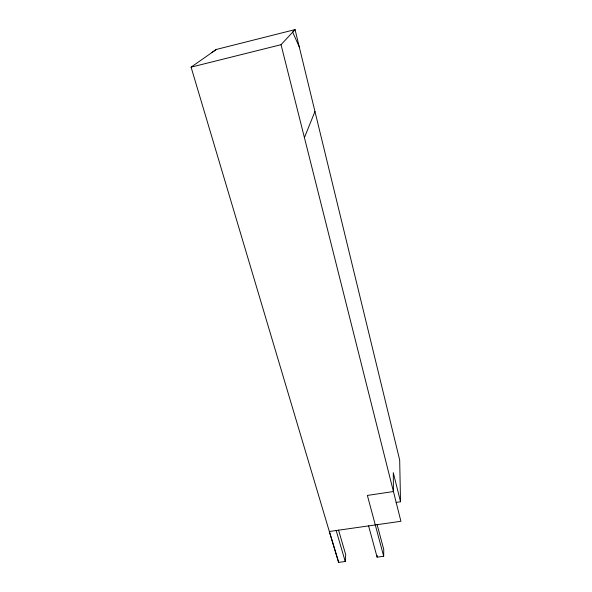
<?xml version="1.0" encoding="UTF-8"?>
<svg xmlns="http://www.w3.org/2000/svg" width="592" height="592" viewBox="0 0 592 592"><rect width="100%" height="100%" fill="white"/><g stroke="black" fill="none" stroke-linecap="round" stroke-linejoin="round"><path stroke-width="0.89" d="M368.594 525.896L377.104 557.153L383.683 556.258L383.742 549.443L377.104 524.556M377.104 557.153L377.134 555.451M396.1 502.408L400.525 501.757L399.681 460.028L295.06 29.6L216.346 49.447L191.083 67.148L338.543 562.4L345.24 561.49L345.713 554.667L338.535 530.069M304.414 137.603L314.966 111.503M191.083 67.148L281.045 44.689L295.06 29.6L292.655 32.116L299.256 46.864M212.017 52.422L216.332 49.402M338.757 562.37L329.344 531.505L400.917 521.278L281.045 44.689M336.16 530.536L345.24 561.49M383.683 556.258L367.38 495.43L393.436 491.538L393.288 472.668L400.525 501.757"/></g></svg>
